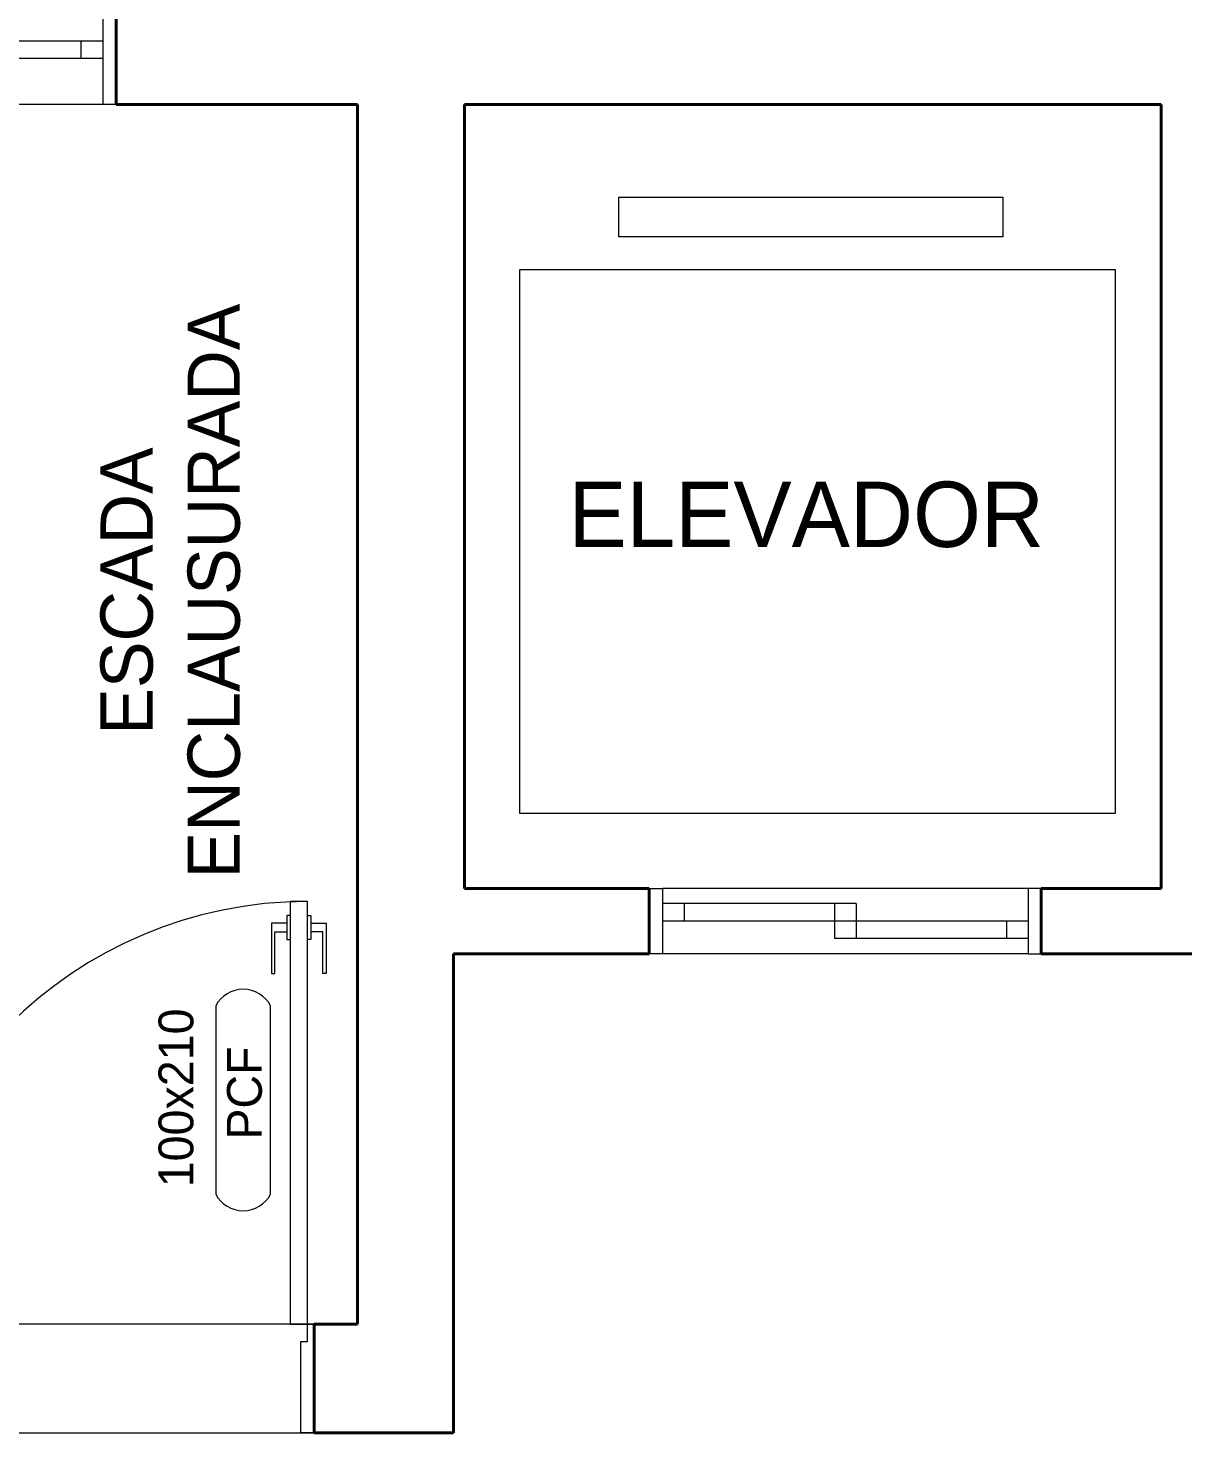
# Model space of a CAD drawing. Header units: millimetres. Extents: x 13204 to 24802, y 21209 to 40694.
# Drawn here: x 23448.4 to 23713.6, y 36395.9 to 36718.4 of the extents above; entities that cross this region are included whole.
import ezdxf
from ezdxf.enums import TextEntityAlignment as Align

# ---------------------------------------------------------------- set-up
doc = ezdxf.new("R2010")
doc.units = ezdxf.units.MM
for name, color, linetype, lineweight in [('ESPECARQ', 2, 'Continuous', 20), ('Esquadrias', 2, 'Continuous', 20), ('Moveis', 6, 'Continuous', 13), ('PAREDE', 1, 'Continuous', 40), ('Paredes', 1, 'Continuous', 40), ('PISO', 5, 'Continuous', 5), ('TEXTO', 4, 'Continuous', 5)]:
    doc.layers.add(name, color=color, linetype=linetype, lineweight=lineweight)
doc.styles.add('LANA', font='stylu.ttf')
doc.styles.add('REGUA60', font='cityb___.ttf', dxfattribs={"width": 1.4})

# ---------------------------------------------------------------- blocks, each defined once
blk = doc.blocks.new('*U26', base_point=(58999.28, 5578.06))
at = {"layer": 'Esquadrias'}
for p, q in [((58997.78, 5675.06), (58993.78, 5675.06)), ((58993.78, 5675.06), (58993.78, 5578.06)), ((58997.78, 5578.06), (58997.78, 5675.06)), ((58993.03, 5670.06), (58989.53, 5670.06)), ((58989.53, 5670.06), (58989.53, 5658.56)), ((58993.78, 5671.81), (58993.03, 5671.81)), ((58993.03, 5671.81), (58993.03, 5666.31)), ((58997.78, 5671.81), (58998.53, 5671.81)), ((58998.53, 5671.81), (58998.53, 5666.31)), ((58998.53, 5670.06), (59002.03, 5670.06)), ((59002.03, 5670.06), (59002.03, 5658.56)), ((58990.28, 5658.56), (58990.28, 5668.06)), ((58990.28, 5668.06), (58993.03, 5668.06)), ((59001.28, 5668.06), (58998.53, 5668.06)), ((59001.28, 5658.56), (59001.28, 5668.06)), ((58993.03, 5666.31), (58993.78, 5666.31)), ((58998.53, 5666.31), (58997.78, 5666.31)), ((58989.53, 5658.56), (58990.28, 5658.56)), ((59002.03, 5658.56), (59001.28, 5658.56)), ((58900.78, 5578.06), (58899.28, 5578.06)), ((58900.78, 5574.06), (58900.78, 5578.06)), ((58993.78, 5578.06), (58997.78, 5578.06)), ((58997.78, 5578.06), (58999.28, 5578.06)), ((58997.78, 5574.06), (58997.78, 5578.06)), ((58902.28, 5574.06), (58900.78, 5574.06)), ((58902.28, 5553.06), (58902.28, 5574.06)), ((58996.28, 5553.06), (58996.28, 5574.06)), ((58996.28, 5574.06), (58997.78, 5574.06)), ((58899.28, 5553.06), (58902.28, 5553.06)), ((58999.28, 5553.06), (58996.28, 5553.06))]:
    blk.add_line(p, q, dxfattribs=at)
at = {"layer": 'Esquadrias', "color": 0}
blk.add_arc((58997.78, 5578.06), 97, 90, 180, dxfattribs=at)
blk = doc.blocks.new('*U61', base_point=(58349.85, 5643.23))
at = {"layer": 'Esquadrias'}
for p, q in [((58292.85, 5643.23), (58289.85, 5643.23)), ((58292.85, 5618.23), (58292.85, 5643.23)), ((58346.85, 5643.23), (58349.85, 5643.23)), ((58346.85, 5618.23), (58346.85, 5643.23)), ((58346.85, 5632.73), (58292.85, 5632.73)), ((58297.85, 5628.73), (58297.85, 5632.73)), ((58341.85, 5628.73), (58341.85, 5632.73)), ((58346.85, 5628.73), (58292.85, 5628.73)), ((58289.85, 5618.23), (58292.85, 5618.23)), ((58349.85, 5618.23), (58346.85, 5618.23))]:
    blk.add_line(p, q, dxfattribs=at)
at = {"layer": 'Esquadrias', "color": 0}
for p, q in [((58346.85, 5643.23), (58292.85, 5643.23)), ((58289.85, 5618.23), (58289.85, 5618.23)), ((58349.85, 5618.23), (58289.85, 5618.23)), ((58349.85, 5618.23), (58349.85, 5618.23))]:
    blk.add_line(p, q, dxfattribs=at)
blk = doc.blocks.new('INDESQ2')
at = {"color": 0, "linetype": 'ByBlock'}
for p, q in [((4.318, 2.959), (-4.318, 2.959)), ((-4.318, 0.438), (4.318, 0.438))]:
    blk.add_line(p, q, dxfattribs=at)
at = {"color": 0}
for centre, start, end in [((-3.665, 1.698), 117.36541, 242.63459), ((3.665, 1.698), 297.36541, 62.63459)]:
    blk.add_arc(centre, 1.42, start, end, dxfattribs=at)
at = {"style": 'REGUA60', "width": 1.4, "flags": 9}
blk.add_attdef('LOCAL', text='', height=1.5, dxfattribs=at).set_placement((-0.08, -4.348), align=Align.CENTER)
at = {"layer": 'ESPECARQ', "color": 0, "style": 'REGUA60'}
for tag, width, p in [('COD', 1.1, (-0.08, 0.951)), ('DIM', 1.4, (-0.08, -2.169))]:
    blk.add_attdef(tag, text='', height=1.5, dxfattribs=dict(at, width=width)).set_placement(p, align=Align.CENTER)

msp = doc.modelspace()

# ---------------------------------------------------------------- linework, layer by layer
at = {"layer": 'Esquadrias'}
for p, q in [((23591.07, 36520.87), (23594.07, 36520.87)), ((23594.07, 36520.87), (23594.07, 36505.87)), ((23681.07, 36520.87), (23678.07, 36520.87)), ((23678.07, 36520.87), (23678.07, 36505.87)), ((23638.57, 36517.37), (23594.07, 36517.37)), ((23599.07, 36517.37), (23599.07, 36513.37)), ((23633.57, 36517.37), (23633.57, 36509.37)), ((23638.57, 36517.37), (23638.57, 36509.37)), ((23678.07, 36513.37), (23594.07, 36513.37)), ((23673.07, 36513.37), (23673.07, 36509.37)), ((23678.07, 36509.37), (23633.57, 36509.37)), ((23594.07, 36505.87), (23591.07, 36505.87)), ((23678.07, 36505.87), (23681.07, 36505.87))]:
    msp.add_line(p, q, dxfattribs=at)
at = {"layer": 'Moveis'}
for p, q in [((23584.06, 36679.53), (23672.29, 36679.53)), ((23584.06, 36670.46), (23584.06, 36679.53)), ((23672.29, 36679.53), (23672.29, 36670.46)), ((23672.29, 36670.46), (23584.06, 36670.46)), ((23561.3, 36662.92), (23698.1, 36662.92)), ((23561.3, 36538.08), (23561.3, 36662.92)), ((23698.1, 36662.92), (23698.1, 36538.08)), ((23698.1, 36538.08), (23561.3, 36538.08))]:
    msp.add_line(p, q, dxfattribs=at)
at = {"layer": 'PAREDE'}
for p, q in [((23708.62, 36700.87), (23548.62, 36700.87)), ((23548.62, 36700.87), (23548.62, 36520.87)), ((23591.07, 36505.87), (23591.07, 36520.87)), ((23591.07, 36505.87), (23591.07, 36520.87)), ((23681.07, 36520.87), (23681.07, 36505.87)), ((23681.07, 36505.87), (23681.07, 36520.87))]:
    msp.add_line(p, q, dxfattribs=at)
at = {"layer": 'Paredes'}
for p, q in [((23468.62, 36725.87), (23468.62, 36700.87)), ((23524.07, 36700.87), (23468.62, 36700.87)), ((23524.07, 36700.87), (23524.07, 36420.87)), ((23708.62, 36520.87), (23708.62, 36700.87)), ((23548.62, 36520.87), (23591.07, 36520.87)), ((23681.07, 36520.87), (23708.62, 36520.87)), ((23546.07, 36505.87), (23546.07, 36395.87)), ((23546.07, 36505.87), (23591.07, 36505.87)), ((23681.07, 36505.87), (23718.62, 36505.87)), ((23524.07, 36420.87), (23514.07, 36420.87)), ((23514.07, 36420.87), (23514.07, 36395.87)), ((23546.07, 36395.87), (23514.07, 36395.87))]:
    msp.add_line(p, q, dxfattribs=at)
at = {"layer": 'PISO'}
for p, q in [((23678.07, 36520.87), (23594.07, 36520.87)), ((23678.07, 36505.87), (23594.07, 36505.87))]:
    msp.add_line(p, q, dxfattribs=at)
msp.add_lwpolyline([(23414.07, 36420.87), (23414.07, 36395.87), (23514.07, 36395.87), (23514.07, 36420.87)], close=True, dxfattribs=at)

# ---------------------------------------------------------------- block references
at = {"layer": 'Esquadrias', "color": 5}
for name, p in [('*U61', (23468.62, 36725.87)), ('*U26', (23514.07, 36420.87))]:
    msp.add_blockref(name, p, dxfattribs=at)
at = {"layer": 'TEXTO'}
ref = msp.add_blockref('INDESQ2', (23489.3, 36472.3), dxfattribs=dict(at, xscale=4.999999999999704, yscale=4.999999999999704, zscale=4.999999999999704, rotation=269.9933850202379))
ref.add_attrib('COD', 'PCF', dxfattribs={"layer": 'ESPECARQ', "color": 0, "height": 8, "rotation": 89.9934, "style": 'LANA'}).set_placement((23502.08, 36473.89), align=Align.CENTER)
ref.add_attrib('DIM', '100x210', dxfattribs={"layer": 'ESPECARQ', "color": 0, "height": 8, "rotation": 89.9934, "style": 'LANA'}).set_placement((23486.35, 36472.78), align=Align.CENTER)

# ---------------------------------------------------------------- texts
at = {"layer": 'TEXTO', "insert": (23481.11, 36589.14), "char_height": 12, "width": 175.9752, "attachment_point": 5, "rotation": 90, "style": 'LANA'}
msp.add_mtext('ESCADA\\PENCLAUSURADA', dxfattribs=at)
at = {"layer": 'TEXTO', "insert": (23627.1, 36606.65), "char_height": 15, "width": 175.9752, "attachment_point": 5, "style": 'LANA'}
msp.add_mtext('ELEVADOR', dxfattribs=at)

doc.saveas('drawing.dxf')
